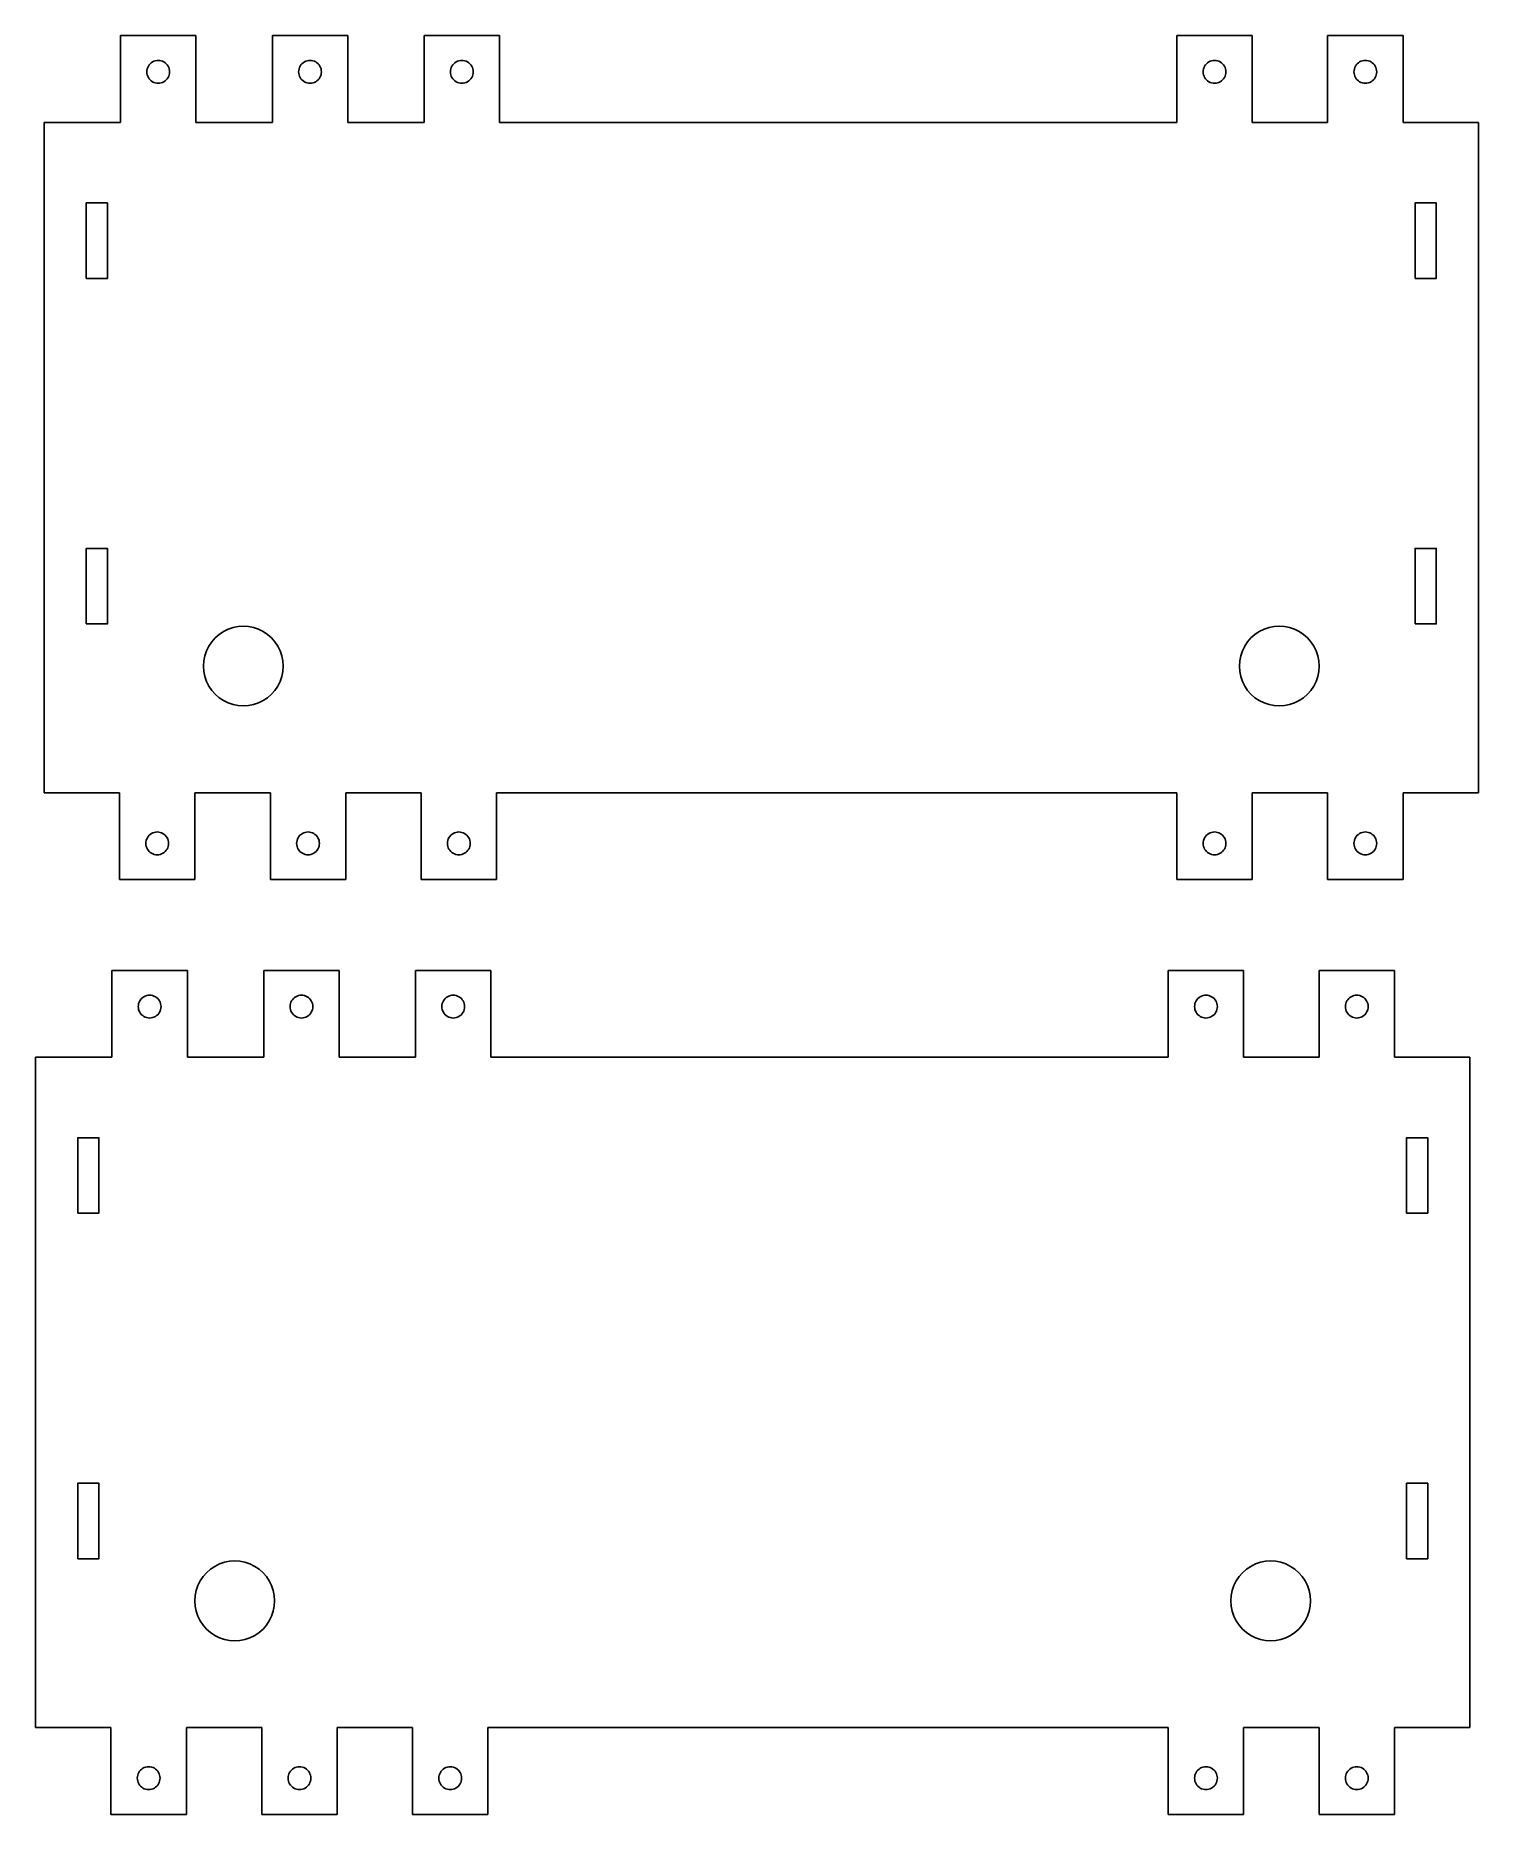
# Model space of a CAD drawing. Extents: x 10 to 227, y 28 to 295.
import ezdxf

# ---------------------------------------------------------------- set-up
doc = ezdxf.new("R2010")
doc.units = 0
doc.layers.get('0').update_dxf_attribs({"linetype": 'CONTINUOUS'})

msp = doc.modelspace()

# ---------------------------------------------------------------- linework, layer by layer
at = {"color": 1}
for points in [[(22.724307, 295.210598), (22.724307, 282.130588)], [(34.074307, 295.210598), (22.724307, 295.210598)], [(34.074307, 282.130588), (34.074307, 295.210598)], [(45.574317, 295.210598), (45.574317, 282.130588)], [(56.924317, 295.210598), (45.574317, 295.210598)], [(56.924317, 282.130588), (56.924317, 295.210598)], [(68.424327, 295.210598), (68.424327, 282.130588)], [(79.774327, 295.210598), (68.424327, 295.210598)], [(79.774327, 282.130588), (79.774327, 295.210598)], [(181.724297, 295.210598), (181.724297, 282.130588)], [(193.074297, 295.210598), (181.724297, 295.210598)], [(193.074297, 282.130588), (193.074297, 295.210598)], [(204.424297, 295.210598), (204.424297, 282.130588)], [(215.774297, 295.210598), (204.424297, 295.210598)], [(215.774297, 282.130588), (215.774297, 295.210598)], [(22.724307, 282.130588), (11.224297, 282.130588)], [(11.224297, 282.130588), (11.224297, 181.290607)], [(45.574317, 282.130588), (34.074307, 282.130588)], [(68.424327, 282.130588), (56.924317, 282.130588)], [(181.724297, 282.130588), (79.774327, 282.130588)], [(204.424297, 282.130588), (193.074297, 282.130588)], [(227.124297, 282.130588), (215.774297, 282.130588)], [(227.124297, 181.290607), (227.124297, 282.130588)], [(11.224297, 181.290607), (22.574297, 181.290607)], [(22.574297, 181.290607), (22.574297, 168.210598)], [(33.924297, 181.290607), (45.274297, 181.290607)], [(33.924297, 168.210598), (33.924297, 181.290607)], [(45.274297, 181.290607), (45.274297, 168.210598)], [(56.624297, 181.290607), (67.974297, 181.290607)], [(56.624297, 168.210598), (56.624297, 181.290607)], [(67.974297, 181.290607), (67.974297, 168.210598)], [(79.324297, 181.290607), (181.724297, 181.290607)], [(79.324297, 168.210598), (79.324297, 181.290607)], [(181.724297, 181.290607), (181.724297, 168.210598)], [(193.074297, 181.290607), (204.424297, 181.290607)], [(193.074297, 168.210598), (193.074297, 181.290607)], [(204.424297, 181.290607), (204.424297, 168.210598)], [(215.774297, 181.290607), (227.124297, 181.290607)], [(215.774297, 168.210598), (215.774297, 181.290607)], [(22.574297, 168.210598), (33.924297, 168.210598)], [(45.274297, 168.210598), (56.624297, 168.210598)], [(67.974297, 168.210598), (79.324297, 168.210598)], [(181.724297, 168.210598), (193.074297, 168.210598)], [(204.424297, 168.210598), (215.774297, 168.210598)], [(21.433989, 154.565875), (21.433989, 141.485866)], [(32.783989, 154.565875), (21.433989, 154.565875)], [(32.783989, 141.485866), (32.783989, 154.565875)], [(44.283999, 154.565875), (44.283999, 141.485866)], [(55.633998, 154.565875), (44.283999, 154.565875)], [(55.633998, 141.485866), (55.633998, 154.565875)], [(67.134008, 154.565875), (67.134008, 141.485866)], [(78.484009, 154.565875), (67.134008, 154.565875)], [(78.484009, 141.485866), (78.484009, 154.565875)], [(180.433979, 154.565875), (180.433979, 141.485866)], [(191.783979, 154.565875), (180.433979, 154.565875)], [(191.783979, 141.485866), (191.783979, 154.565875)], [(203.133979, 154.565875), (203.133979, 141.485866)], [(214.483979, 154.565875), (203.133979, 154.565875)], [(214.483979, 141.485866), (214.483979, 154.565875)], [(21.433989, 141.485866), (9.933979, 141.485866)], [(9.933979, 141.485866), (9.933979, 40.645885)], [(44.283999, 141.485866), (32.783989, 141.485866)], [(67.134008, 141.485866), (55.633998, 141.485866)], [(180.433979, 141.485866), (78.484009, 141.485866)], [(203.133979, 141.485866), (191.783979, 141.485866)], [(225.833979, 141.485866), (214.483979, 141.485866)], [(225.833979, 40.645885), (225.833979, 141.485866)], [(9.933979, 40.645885), (21.283979, 40.645885)], [(21.283979, 40.645885), (21.283979, 27.565875)], [(32.633979, 40.645885), (43.983979, 40.645885)], [(32.633979, 27.565875), (32.633979, 40.645885)], [(43.983979, 40.645885), (43.983979, 27.565875)], [(55.333978, 40.645885), (66.683979, 40.645885)], [(55.333978, 27.565875), (55.333978, 40.645885)], [(66.683979, 40.645885), (66.683979, 27.565875)], [(78.033978, 40.645885), (180.433979, 40.645885)], [(78.033978, 27.565875), (78.033978, 40.645885)], [(180.433979, 40.645885), (180.433979, 27.565875)], [(191.783979, 40.645885), (203.133979, 40.645885)], [(191.783979, 27.565875), (191.783979, 40.645885)], [(203.133979, 40.645885), (203.133979, 27.565875)], [(214.483979, 40.645885), (225.833979, 40.645885)], [(214.483979, 27.565875), (214.483979, 40.645885)], [(21.283979, 27.565875), (32.633979, 27.565875)], [(43.983979, 27.565875), (55.333978, 27.565875)], [(66.683979, 27.565875), (78.033978, 27.565875)], [(180.433979, 27.565875), (191.783979, 27.565875)], [(203.133979, 27.565875), (214.483979, 27.565875)]]:
    msp.add_lwpolyline(points, dxfattribs=at)
at = {"color": 5}
for points in [[(30.113807, 289.750588), (30.113807, 289.750588)], [(52.963817, 289.750588), (52.963817, 289.750588)], [(75.813827, 289.750588), (75.813827, 289.750588)], [(189.113797, 289.750588), (189.113797, 289.750588)], [(211.813797, 289.750588), (211.813797, 289.750588)], [(47.208997, 200.340607), (47.208997, 200.340607)], [(203.139597, 200.340607), (203.139597, 200.340607)], [(29.963797, 173.670607), (29.963797, 173.670607)], [(52.663797, 173.670607), (52.663797, 173.670607)], [(75.363797, 173.670607), (75.363797, 173.670607)], [(189.113797, 173.670607), (189.113797, 173.670607)], [(211.813797, 173.670607), (211.813797, 173.670607)], [(28.823489, 149.105866), (28.823489, 149.105866)], [(51.673499, 149.105866), (51.673499, 149.105866)], [(74.523509, 149.105866), (74.523509, 149.105866)], [(187.823479, 149.105866), (187.823479, 149.105866)], [(210.523479, 149.105866), (210.523479, 149.105866)], [(45.918679, 59.695885), (45.918679, 59.695885)], [(201.849279, 59.695885), (201.849279, 59.695885)], [(28.673479, 33.025885), (28.673479, 33.025885)], [(51.373479, 33.025885), (51.373479, 33.025885)], [(74.073478, 33.025885), (74.073478, 33.025885)], [(187.823479, 33.025885), (187.823479, 33.025885)], [(210.523479, 33.025885), (210.523479, 33.025885)]]:
    msp.add_lwpolyline(points, close=True, dxfattribs=at)
for points in [[(17.574297, 258.680597), (20.749297, 258.680597), (20.749297, 270.030587), (17.574297, 270.030587), (17.574297, 258.680597)], [(217.599297, 258.680597), (220.774297, 258.680597), (220.774297, 270.030587), (217.599297, 270.030587), (217.599297, 258.680597)], [(17.574297, 206.690607), (20.749297, 206.690607), (20.749297, 218.040597), (17.574297, 218.040597), (17.574297, 206.690607)], [(217.599297, 206.690607), (220.774297, 206.690607), (220.774297, 218.040597), (217.599297, 218.040597), (217.599297, 206.690607)], [(16.283979, 118.035875), (19.458979, 118.035875), (19.458979, 129.385865), (16.283979, 129.385865), (16.283979, 118.035875)], [(216.308979, 118.035875), (219.483979, 118.035875), (219.483979, 129.385865), (216.308979, 129.385865), (216.308979, 118.035875)], [(16.283979, 66.045885), (19.458979, 66.045885), (19.458979, 77.395875), (16.283979, 77.395875), (16.283979, 66.045885)], [(216.308979, 66.045885), (219.483979, 66.045885), (219.483979, 77.395875), (216.308979, 77.395875), (216.308979, 66.045885)]]:
    msp.add_lwpolyline(points, dxfattribs=at)
for points in [[(27.542057, 291.235389), (27.011589, 290.929123), (26.684807, 290.36312), (26.684807, 289.750588)], [(26.684807, 289.750588), (26.684807, 289.138056), (27.011589, 288.572054), (27.542057, 288.265788)], [(29.256557, 291.235389), (28.726089, 291.541655), (28.072525, 291.541655), (27.542057, 291.235389)], [(30.113807, 289.750588), (30.113807, 290.36312), (29.787025, 290.929123), (29.256557, 291.235389)], [(29.256557, 288.265788), (29.787025, 288.572054), (30.113807, 289.138056), (30.113807, 289.750588)], [(50.392067, 291.235389), (49.861599, 290.929123), (49.534817, 290.36312), (49.534817, 289.750588)], [(49.534817, 289.750588), (49.534817, 289.138056), (49.861599, 288.572054), (50.392067, 288.265788)], [(52.106567, 291.235389), (51.576099, 291.541655), (50.922535, 291.541655), (50.392067, 291.235389)], [(52.963817, 289.750588), (52.963817, 290.36312), (52.637035, 290.929123), (52.106567, 291.235389)], [(52.106567, 288.265788), (52.637035, 288.572054), (52.963817, 289.138056), (52.963817, 289.750588)], [(73.242077, 291.235389), (72.711609, 290.929123), (72.384827, 290.36312), (72.384827, 289.750588)], [(72.384827, 289.750588), (72.384827, 289.138056), (72.711609, 288.572054), (73.242077, 288.265788)], [(74.956577, 291.235389), (74.426109, 291.541655), (73.772545, 291.541655), (73.242077, 291.235389)], [(75.813827, 289.750588), (75.813827, 290.36312), (75.487045, 290.929123), (74.956577, 291.235389)], [(74.956577, 288.265788), (75.487045, 288.572054), (75.813827, 289.138056), (75.813827, 289.750588)], [(186.542047, 291.235389), (186.011579, 290.929123), (185.684797, 290.36312), (185.684797, 289.750588)], [(185.684797, 289.750588), (185.684797, 289.138056), (186.011579, 288.572054), (186.542047, 288.265788)], [(188.256547, 291.235389), (187.726079, 291.541655), (187.072515, 291.541655), (186.542047, 291.235389)], [(189.113797, 289.750588), (189.113797, 290.36312), (188.787015, 290.929123), (188.256547, 291.235389)], [(188.256547, 288.265788), (188.787015, 288.572054), (189.113797, 289.138056), (189.113797, 289.750588)], [(209.242047, 291.235389), (208.711579, 290.929123), (208.384797, 290.36312), (208.384797, 289.750588)], [(208.384797, 289.750588), (208.384797, 289.138056), (208.711579, 288.572054), (209.242047, 288.265788)], [(210.956547, 291.235389), (210.426079, 291.541655), (209.772515, 291.541655), (209.242047, 291.235389)], [(211.813797, 289.750588), (211.813797, 290.36312), (211.487015, 290.929123), (210.956547, 291.235389)], [(210.956547, 288.265788), (211.487015, 288.572054), (211.813797, 289.138056), (211.813797, 289.750588)], [(27.542057, 288.265788), (28.072525, 287.959522), (28.726089, 287.959522), (29.256557, 288.265788)], [(50.392067, 288.265788), (50.922535, 287.959522), (51.576099, 287.959522), (52.106567, 288.265788)], [(73.242077, 288.265788), (73.772545, 287.959522), (74.426109, 287.959522), (74.956577, 288.265788)], [(186.542047, 288.265788), (187.072515, 287.959522), (187.726079, 287.959522), (188.256547, 288.265788)], [(209.242047, 288.265788), (209.772515, 287.959522), (210.426079, 287.959522), (210.956547, 288.265788)], [(44.209373, 205.537844), (42.352775, 206.60993), (40.065219, 206.60993), (38.208621, 205.537844)], [(200.139973, 205.537844), (198.283375, 206.60993), (195.995819, 206.60993), (194.139221, 205.537844)], [(38.208621, 205.537844), (36.352024, 204.465758), (35.208532, 202.484511), (35.208997, 200.340607)], [(47.208997, 200.340607), (47.209462, 202.484511), (46.06597, 204.465758), (44.209373, 205.537844)], [(194.139221, 205.537844), (192.282624, 204.465758), (191.139132, 202.484511), (191.139597, 200.340607)], [(203.139597, 200.340607), (203.140062, 202.484511), (201.99657, 204.465758), (200.139973, 205.537844)], [(35.208997, 200.340607), (35.208532, 198.196704), (36.352024, 196.215456), (38.208621, 195.14337)], [(44.209373, 195.14337), (46.06597, 196.215456), (47.209462, 198.196704), (47.208997, 200.340607)], [(191.139597, 200.340607), (191.139132, 198.196704), (192.282624, 196.215456), (194.139221, 195.14337)], [(200.139973, 195.14337), (201.99657, 196.215456), (203.140062, 198.196704), (203.139597, 200.340607)], [(38.208621, 195.14337), (40.065219, 194.071284), (42.352775, 194.071284), (44.209373, 195.14337)], [(194.139221, 195.14337), (195.995819, 194.071284), (198.283375, 194.071284), (200.139973, 195.14337)], [(27.392047, 175.155408), (26.861579, 174.849142), (26.534797, 174.283139), (26.534797, 173.670607)], [(29.106547, 175.155408), (28.576079, 175.461674), (27.922515, 175.461674), (27.392047, 175.155408)], [(29.963797, 173.670607), (29.963797, 174.283139), (29.637015, 174.849142), (29.106547, 175.155408)], [(50.092047, 175.155408), (49.561579, 174.849142), (49.234797, 174.283139), (49.234797, 173.670607)], [(51.806547, 175.155408), (51.276079, 175.461674), (50.622515, 175.461674), (50.092047, 175.155408)], [(52.663797, 173.670607), (52.663797, 174.283139), (52.337015, 174.849142), (51.806547, 175.155408)], [(72.792047, 175.155408), (72.261579, 174.849142), (71.934797, 174.283139), (71.934797, 173.670607)], [(74.506547, 175.155408), (73.976079, 175.461674), (73.322515, 175.461674), (72.792047, 175.155408)], [(75.363797, 173.670607), (75.363797, 174.283139), (75.037015, 174.849142), (74.506547, 175.155408)], [(186.542047, 175.155408), (186.011579, 174.849142), (185.684797, 174.283139), (185.684797, 173.670607)], [(188.256547, 175.155408), (187.726079, 175.461674), (187.072515, 175.461674), (186.542047, 175.155408)], [(189.113797, 173.670607), (189.113797, 174.283139), (188.787015, 174.849142), (188.256547, 175.155408)], [(209.242047, 175.155408), (208.711579, 174.849142), (208.384797, 174.283139), (208.384797, 173.670607)], [(210.956547, 175.155408), (210.426079, 175.461674), (209.772515, 175.461674), (209.242047, 175.155408)], [(211.813797, 173.670607), (211.813797, 174.283139), (211.487015, 174.849142), (210.956547, 175.155408)], [(26.534797, 173.670607), (26.534797, 173.058075), (26.861579, 172.492072), (27.392047, 172.185807)], [(27.392047, 172.185807), (27.922515, 171.879541), (28.576079, 171.879541), (29.106547, 172.185807)], [(29.106547, 172.185807), (29.637015, 172.492072), (29.963797, 173.058075), (29.963797, 173.670607)], [(49.234797, 173.670607), (49.234797, 173.058075), (49.561579, 172.492072), (50.092047, 172.185807)], [(50.092047, 172.185807), (50.622515, 171.879541), (51.276079, 171.879541), (51.806547, 172.185807)], [(51.806547, 172.185807), (52.337015, 172.492072), (52.663797, 173.058075), (52.663797, 173.670607)], [(71.934797, 173.670607), (71.934797, 173.058075), (72.261579, 172.492072), (72.792047, 172.185807)], [(72.792047, 172.185807), (73.322515, 171.879541), (73.976079, 171.879541), (74.506547, 172.185807)], [(74.506547, 172.185807), (75.037015, 172.492072), (75.363797, 173.058075), (75.363797, 173.670607)], [(185.684797, 173.670607), (185.684797, 173.058075), (186.011579, 172.492072), (186.542047, 172.185807)], [(186.542047, 172.185807), (187.072515, 171.879541), (187.726079, 171.879541), (188.256547, 172.185807)], [(188.256547, 172.185807), (188.787015, 172.492072), (189.113797, 173.058075), (189.113797, 173.670607)], [(208.384797, 173.670607), (208.384797, 173.058075), (208.711579, 172.492072), (209.242047, 172.185807)], [(209.242047, 172.185807), (209.772515, 171.879541), (210.426079, 171.879541), (210.956547, 172.185807)], [(210.956547, 172.185807), (211.487015, 172.492072), (211.813797, 173.058075), (211.813797, 173.670607)], [(26.251739, 150.590667), (25.721271, 150.284401), (25.394489, 149.718398), (25.394489, 149.105866)], [(27.966239, 150.590667), (27.435771, 150.896933), (26.782207, 150.896933), (26.251739, 150.590667)], [(28.823489, 149.105866), (28.823489, 149.718398), (28.496707, 150.284401), (27.966239, 150.590667)], [(49.101749, 150.590667), (48.571281, 150.284401), (48.244499, 149.718398), (48.244499, 149.105866)], [(50.816249, 150.590667), (50.285781, 150.896933), (49.632217, 150.896933), (49.101749, 150.590667)], [(51.673499, 149.105866), (51.673499, 149.718398), (51.346717, 150.284401), (50.816249, 150.590667)], [(71.951759, 150.590667), (71.42129, 150.284401), (71.094509, 149.718398), (71.094509, 149.105866)], [(73.666259, 150.590667), (73.13579, 150.896933), (72.482227, 150.896933), (71.951759, 150.590667)], [(74.523509, 149.105866), (74.523509, 149.718398), (74.196727, 150.284401), (73.666259, 150.590667)], [(185.251729, 150.590667), (184.721261, 150.284401), (184.394479, 149.718398), (184.394479, 149.105866)], [(186.966229, 150.590667), (186.435761, 150.896933), (185.782197, 150.896933), (185.251729, 150.590667)], [(187.823479, 149.105866), (187.823479, 149.718398), (187.496697, 150.284401), (186.966229, 150.590667)], [(207.951729, 150.590667), (207.42126, 150.284401), (207.094479, 149.718398), (207.094479, 149.105866)], [(209.666229, 150.590667), (209.135761, 150.896933), (208.482197, 150.896933), (207.951729, 150.590667)], [(210.523479, 149.105866), (210.523479, 149.718398), (210.196697, 150.284401), (209.666229, 150.590667)], [(25.394489, 149.105866), (25.394489, 148.493334), (25.721271, 147.927331), (26.251739, 147.621065)], [(26.251739, 147.621065), (26.782207, 147.3148), (27.435771, 147.3148), (27.966239, 147.621065)], [(27.966239, 147.621065), (28.496707, 147.927331), (28.823489, 148.493334), (28.823489, 149.105866)], [(48.244499, 149.105866), (48.244499, 148.493334), (48.571281, 147.927331), (49.101749, 147.621065)], [(49.101749, 147.621065), (49.632217, 147.3148), (50.285781, 147.3148), (50.816249, 147.621065)], [(50.816249, 147.621065), (51.346717, 147.927331), (51.673499, 148.493334), (51.673499, 149.105866)], [(71.094509, 149.105866), (71.094509, 148.493334), (71.42129, 147.927331), (71.951759, 147.621065)], [(71.951759, 147.621065), (72.482227, 147.3148), (73.13579, 147.3148), (73.666259, 147.621065)], [(73.666259, 147.621065), (74.196727, 147.927331), (74.523509, 148.493334), (74.523509, 149.105866)], [(184.394479, 149.105866), (184.394479, 148.493334), (184.721261, 147.927331), (185.251729, 147.621065)], [(185.251729, 147.621065), (185.782197, 147.3148), (186.435761, 147.3148), (186.966229, 147.621065)], [(186.966229, 147.621065), (187.496697, 147.927331), (187.823479, 148.493334), (187.823479, 149.105866)], [(207.094479, 149.105866), (207.094479, 148.493334), (207.42126, 147.927331), (207.951729, 147.621065)], [(207.951729, 147.621065), (208.482197, 147.314799), (209.135761, 147.314799), (209.666229, 147.621065)], [(209.666229, 147.621065), (210.196697, 147.927331), (210.523479, 148.493334), (210.523479, 149.105866)], [(36.918303, 64.893122), (35.061706, 63.821036), (33.918214, 61.839788), (33.918679, 59.695885)], [(42.919055, 64.893122), (41.062457, 65.965208), (38.774901, 65.965208), (36.918303, 64.893122)], [(45.918679, 59.695885), (45.919144, 61.839788), (44.775652, 63.821036), (42.919055, 64.893122)], [(192.848903, 64.893122), (190.992306, 63.821036), (189.848814, 61.839788), (189.849279, 59.695885)], [(198.849655, 64.893122), (196.993057, 65.965208), (194.705501, 65.965208), (192.848903, 64.893122)], [(201.849279, 59.695885), (201.849744, 61.839788), (200.706252, 63.821036), (198.849655, 64.893122)], [(33.918679, 59.695885), (33.918214, 57.551981), (35.061706, 55.570734), (36.918303, 54.498648)], [(42.919055, 54.498648), (44.775652, 55.570734), (45.919144, 57.551981), (45.918679, 59.695885)], [(189.849279, 59.695885), (189.848814, 57.551981), (190.992306, 55.570734), (192.848903, 54.498648)], [(198.849655, 54.498648), (200.706252, 55.570734), (201.849744, 57.551981), (201.849279, 59.695885)], [(36.918303, 54.498648), (38.774901, 53.426562), (41.062457, 53.426562), (42.919055, 54.498648)], [(192.848903, 54.498648), (194.705501, 53.426562), (196.993057, 53.426562), (198.849655, 54.498648)], [(27.816229, 34.510685), (27.28576, 34.816951), (26.632197, 34.816951), (26.101729, 34.510685)], [(50.516229, 34.510685), (49.985761, 34.816951), (49.332197, 34.816951), (48.801729, 34.510685)], [(73.216228, 34.510685), (72.68576, 34.816951), (72.032197, 34.816951), (71.501728, 34.510685)], [(186.966229, 34.510685), (186.435761, 34.816951), (185.782197, 34.816951), (185.251729, 34.510685)], [(209.666229, 34.510686), (209.135761, 34.816952), (208.482197, 34.816952), (207.951729, 34.510686)], [(26.101729, 34.510685), (25.57126, 34.204419), (25.244479, 33.638417), (25.244479, 33.025885)], [(25.244479, 33.025885), (25.244479, 32.413353), (25.57126, 31.84735), (26.101729, 31.541084)], [(28.673479, 33.025885), (28.673479, 33.638417), (28.346697, 34.204419), (27.816229, 34.510685)], [(27.816229, 31.541084), (28.346697, 31.84735), (28.673479, 32.413353), (28.673479, 33.025885)], [(48.801729, 34.510685), (48.271261, 34.204419), (47.944479, 33.638417), (47.944479, 33.025885)], [(47.944479, 33.025885), (47.944479, 32.413353), (48.271261, 31.84735), (48.801729, 31.541084)], [(51.373479, 33.025885), (51.373479, 33.638417), (51.046697, 34.204419), (50.516229, 34.510685)], [(50.516229, 31.541084), (51.046697, 31.84735), (51.373479, 32.413353), (51.373479, 33.025885)], [(71.501728, 34.510685), (70.97126, 34.204419), (70.644478, 33.638417), (70.644478, 33.025885)], [(70.644478, 33.025885), (70.644478, 32.413353), (70.97126, 31.84735), (71.501728, 31.541084)], [(74.073478, 33.025885), (74.073478, 33.638417), (73.746697, 34.204419), (73.216228, 34.510685)], [(73.216228, 31.541084), (73.746697, 31.84735), (74.073478, 32.413353), (74.073478, 33.025885)], [(185.251729, 34.510685), (184.721261, 34.204419), (184.394479, 33.638417), (184.394479, 33.025885)], [(184.394479, 33.025885), (184.394479, 32.413353), (184.721261, 31.84735), (185.251729, 31.541084)], [(187.823479, 33.025885), (187.823479, 33.638417), (187.496697, 34.204419), (186.966229, 34.510685)], [(186.966229, 31.541084), (187.496697, 31.84735), (187.823479, 32.413353), (187.823479, 33.025885)], [(207.951729, 34.510686), (207.42126, 34.20442), (207.094479, 33.638417), (207.094479, 33.025885)], [(207.094479, 33.025885), (207.094479, 32.413353), (207.42126, 31.84735), (207.951729, 31.541084)], [(210.523479, 33.025885), (210.523479, 33.638417), (210.196697, 34.20442), (209.666229, 34.510686)], [(209.666229, 31.541084), (210.196697, 31.84735), (210.523479, 32.413353), (210.523479, 33.025885)], [(26.101729, 31.541084), (26.632197, 31.234818), (27.28576, 31.234818), (27.816229, 31.541084)], [(48.801729, 31.541084), (49.332197, 31.234818), (49.985761, 31.234818), (50.516229, 31.541084)], [(71.501728, 31.541084), (72.032197, 31.234818), (72.68576, 31.234818), (73.216228, 31.541084)], [(185.251729, 31.541084), (185.782197, 31.234818), (186.435761, 31.234818), (186.966229, 31.541084)], [(207.951729, 31.541084), (208.482197, 31.234818), (209.135761, 31.234818), (209.666229, 31.541084)]]:
    msp.add_open_spline(points, degree=3, dxfattribs=at)

doc.saveas('drawing.dxf')
